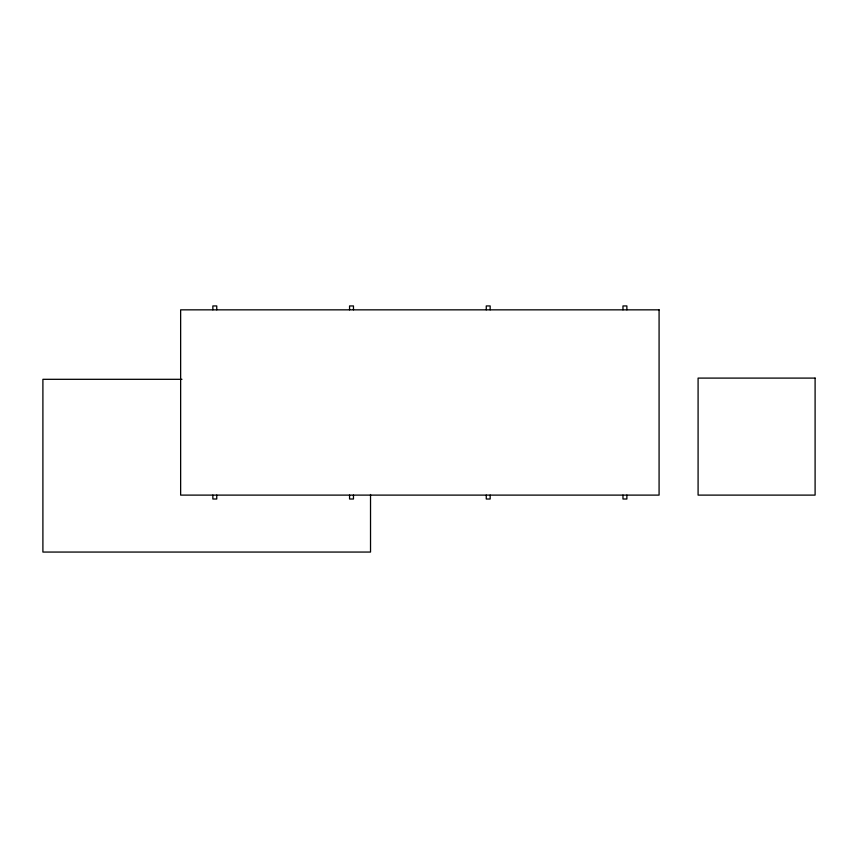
<?xml version="1.0" encoding="UTF-8"?>
<svg xmlns="http://www.w3.org/2000/svg" width="858" height="858" viewBox="0 0 858 858"><rect width="100%" height="100%" fill="white"/><g stroke="black" fill="none" stroke-linecap="round" stroke-linejoin="round"><path stroke-width="1.29" d="M181.971 379.311L42.9 379.311L42.9 552.059L370.527 552.059L370.527 494.476M626.876 309.845L626.876 305.941L622.972 305.941L622.972 309.845M626.876 495.109L626.876 499.013L622.972 499.013L622.972 495.109M490.165 309.845L490.165 305.941L486.261 305.941L486.261 309.845M490.165 495.109L490.165 499.013L486.261 499.013L486.261 495.109M353.464 309.845L353.464 305.941L349.56 305.941L349.56 309.845M353.464 495.109L353.464 499.013L349.56 499.013L349.56 495.109M216.752 309.845L216.752 305.941L212.859 305.941L212.859 309.845M216.752 495.109L216.752 499.013L212.859 499.013L212.859 495.109M659.083 309.845L180.641 309.845L180.641 495.109L659.083 495.109L659.083 309.845M815.1 378.099L698.09 378.099L698.09 495.109L815.1 495.109L815.1 378.099"/></g></svg>
